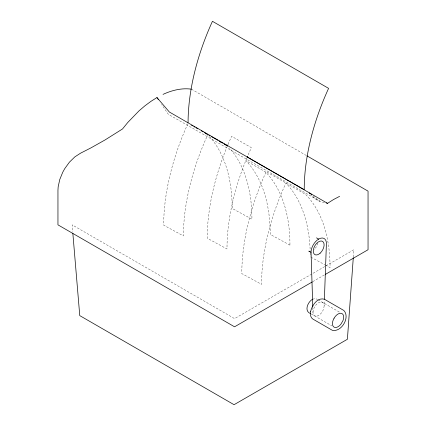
<?xml version="1.0" encoding="UTF-8"?>
<svg xmlns="http://www.w3.org/2000/svg" width="426" height="426" viewBox="0 0 426 426"><rect width="100%" height="100%" fill="white"/><g stroke="black" fill="none" stroke-linecap="round" stroke-linejoin="round"><path stroke-width="0.32" stroke-dasharray="2.13 1.6" d="M312.806 307.694C313.153 310.41 311.88 315.538 315.757 316.23A8.057 4.654 -60 0 0 321.364 312.993C324.378 309.574 324.383 304.846 324.356 300.554M353.335 257.032L353.862 249.737L234.556 318.616L72.138 224.848L72.75 232.133M312.95 312.349L313.701 308.738L315.757 305.229A8.057 4.654 -60 0 1 321.364 301.991C323.281 302.156 324.207 304.143 324.165 305.873M317.887 243.092L316.481 246.707L314.053 249.727M312.812 281.629L324.319 274.988M312.514 299.27L315.32 298.504L317.578 299.478M324.5 202.51C319.244 201.919 314.505 199.256 311.273 195.113M310.884 257.166L324.82 264.754M325.4 265.068L330.049 267.597A182.738 105.504 -60 0 0 305.671 194.453L266.181 171.651A185.225 106.942 -60 0 0 241.808 273.593L261.553 284.344A182.738 105.504 -60 0 1 285.926 183.052A185.225 106.942 -60 0 1 310.24 252.325M191.444 89.167L306.491 155.591M318.126 299.792L340.305 312.599M311.294 313.989L331.801 325.831M313.126 195.832L319.729 201.157L168.376 114.333L161.64 104.556M187.807 123.817A185.225 106.942 -60 0 0 163.696 225.184L183.441 235.929A182.738 105.504 -60 0 1 207.553 135.212M310.256 252.969A185.225 106.942 -60 0 1 310.298 256.851M227.351 146.091A185.225 106.942 -60 0 0 207.244 238.214L226.989 248.965A182.738 105.504 -60 0 1 247.096 157.423M228.075 144.355A185.225 106.942 -60 0 1 231.616 136.272L251.367 147.673A182.738 105.504 -60 0 0 247.581 156.273M209.533 136.496A185.225 106.942 -60 0 1 232.191 208.436L251.936 219.188A182.738 105.504 -60 0 0 229.279 147.87M289.957 245.142L270.206 234.396A185.225 106.942 -60 0 0 245.834 160.597L265.579 171.998A182.738 105.504 -60 0 1 289.957 245.142"/><path stroke-width="0.64" d="M324.404 299.222L326.396 244.013A10.874 6.278 -60 0 0 319.165 238.81A10.874 6.278 -60 0 0 311.044 251.846L312.785 307.029M353.287 257.698L347.398 339.266L234.06 404.7L79.763 315.618L72.862 233.459M312.514 299.27C307.785 301.901 303.727 311.294 310.746 313.674M339.628 196.343L333.579 199.506L327.53 203.33L169.314 111.985L156.976 97.549L150.926 101.367L144.925 105.813L139.036 110.84L127.779 122.47L122.507 128.966L105.03 139.957L91.036 147.833L80.557 153.184L74.838 156.885L69.427 162.173L64.725 168.664L62.755 172.205L59.746 179.57L58.165 186.838L57.952 190.262L57.952 224.848L234.556 326.806L312.237 281.964M325.469 274.323L368.048 249.737L368.048 191.13L307.066 155.921M163.025 94.38C171.854 90.317 181.689 87.804 191.444 89.167M326.316 203.005L327.53 203.33M309.942 251.478L308.818 251.132L311.017 252.4M191.519 125.212L192.669 125.872M193.819 126.527L194.97 127.188M196.12 127.843L197.845 128.828M201.296 130.803L203.021 131.788M204.171 132.449L207.622 134.419M208.772 135.074L209.922 135.734M211.642 136.719L217.968 140.335M219.118 140.995L223.144 143.296M224.294 143.951L227.17 145.596M247.298 157.103L304.228 189.65A182.738 105.504 -60 0 1 328.6 88.363L212.441 21.3A185.225 106.942 -60 0 0 188.068 122.587M205.556 133.338L206.685 133.988M219.662 141.48L220.79 142.135M224.742 144.414L225.871 145.064M316.481 237.857L318.68 239.124M311.603 194.602L309.569 192.962L310.123 193.692M156.976 97.549L158.408 99.705M227.351 146.091A185.225 106.942 -60 0 1 227.83 144.936M247.096 157.423A182.738 105.504 -60 0 1 247.581 156.273M310.676 311.241C310.171 313.946 310.25 317.365 312.806 319.031L332.307 330.294C341.476 332.418 350.417 317.301 343.819 310.453L324.314 299.19C317.327 297.263 312.12 305.362 310.676 311.241M334.096 318.169L333.207 320.001A7.657 4.42 -60 0 0 333.207 326.353L334.096 327.152L335.257 327.493A8.057 4.654 -60 0 0 340.864 324.255L342.919 320.746A7.657 4.42 -60 0 0 342.919 314.393L342.03 313.589L340.864 313.254A8.057 4.654 -60 0 0 335.257 316.491L334.096 318.169M320.096 253.22A7.663 4.425 -60 0 0 322.525 241.345A7.663 4.425 -60 0 0 313.461 249.386A7.663 4.425 -60 0 0 320.096 253.22"/></g></svg>
